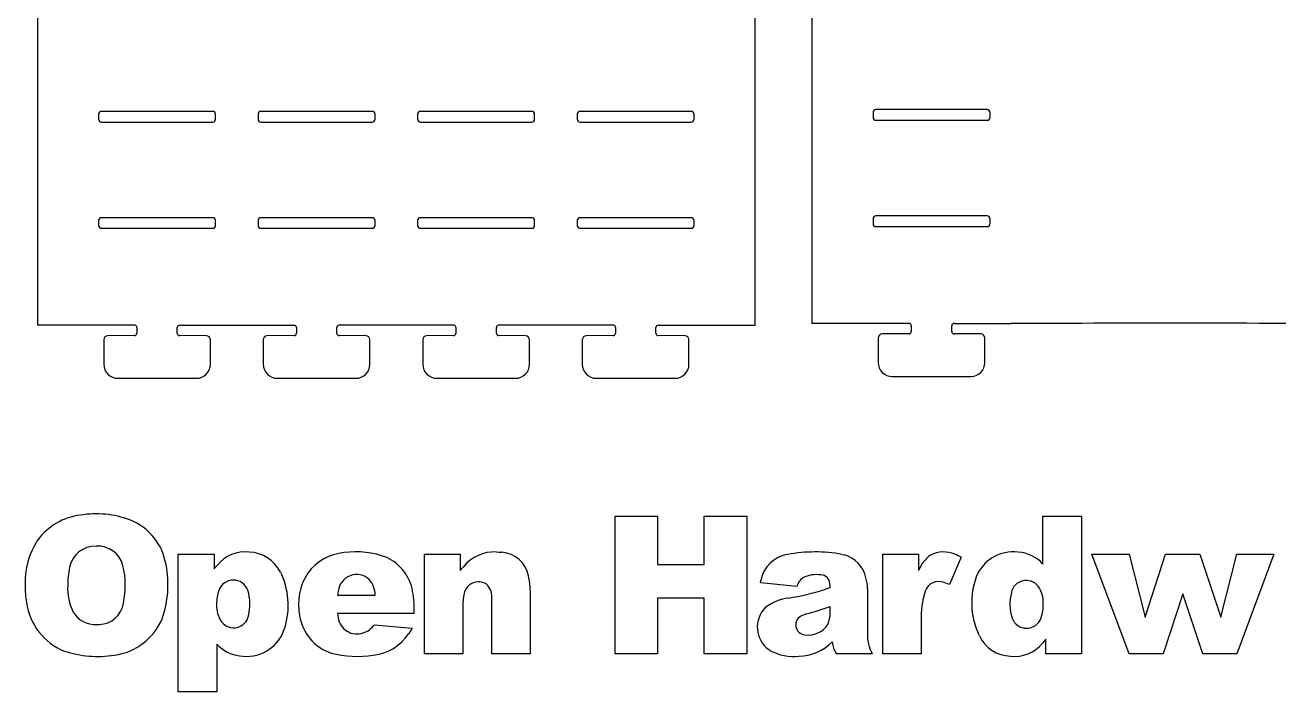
# Model space of a CAD drawing. Extents: x -9.5 to 58.6, y 17.9 to 45.8.
# Drawn here: x 15.58 to 27.37, y 17.95 to 24.22 of the extents above; entities that cross this region are included whole.
import ezdxf

# ---------------------------------------------------------------- set-up
doc = ezdxf.new("R2010")
doc.units = 0
doc.linetypes.add('0', pattern=[0])
doc.layers.add('1', color=7, linetype='0')

msp = doc.modelspace()

# ---------------------------------------------------------------- linework, layer by layer
at = {"layer": '1'}
for p, q in [((15.700014, 24.360878), (15.700114, 21.39917)), ((22.449913, 21.39917), (22.450014, 24.360878)), ((22.981613, 24.377268), (22.981712, 21.41556)), ((16.274944, 23.382744), (16.274944, 23.338036)), ((17.347305, 23.410393), (16.302589, 23.410385)), ((17.374947, 23.338036), (17.374947, 23.382744)), ((17.774944, 23.382744), (17.774944, 23.338036)), ((18.847305, 23.410393), (17.802589, 23.410385)), ((18.874947, 23.338036), (18.874947, 23.382744)), ((19.274944, 23.382744), (19.274944, 23.338036)), ((20.347305, 23.410393), (19.302589, 23.410385)), ((20.374947, 23.338036), (20.374947, 23.382744)), ((20.774944, 23.382744), (20.774944, 23.338036)), ((21.847305, 23.410393), (20.802589, 23.410385)), ((21.874947, 23.338036), (21.874947, 23.382744)), ((23.556543, 23.399134), (23.556543, 23.354425)), ((24.628904, 23.426783), (23.584188, 23.426775)), ((24.656546, 23.354425), (24.656546, 23.399134)), ((16.302589, 23.310394), (17.347305, 23.310394)), ((17.802589, 23.310394), (18.847305, 23.310394)), ((19.302589, 23.310394), (20.347305, 23.310394)), ((20.802589, 23.310394), (21.847305, 23.310394)), ((23.584188, 23.326784), (24.628904, 23.326784)), ((17.347305, 22.410393), (16.302589, 22.410385)), ((18.847305, 22.410393), (17.802589, 22.410385)), ((20.347305, 22.410393), (19.302589, 22.410385)), ((21.847305, 22.410393), (20.802589, 22.410385)), ((23.556543, 22.399134), (23.556543, 22.354425)), ((24.628904, 22.426783), (23.584188, 22.426775)), ((24.656546, 22.354425), (24.656546, 22.399134)), ((16.274944, 22.382744), (16.274944, 22.338036)), ((16.302589, 22.310394), (17.347305, 22.310394)), ((17.374947, 22.338036), (17.374947, 22.382744)), ((17.774944, 22.382744), (17.774944, 22.338036)), ((17.802589, 22.310394), (18.847305, 22.310394)), ((18.874947, 22.338036), (18.874947, 22.382744)), ((19.274944, 22.382744), (19.274944, 22.338036)), ((19.302589, 22.310394), (20.347305, 22.310394)), ((20.374947, 22.338036), (20.374947, 22.382744)), ((20.774944, 22.382744), (20.774944, 22.338036)), ((20.802589, 22.310394), (21.847305, 22.310394)), ((21.874947, 22.338036), (21.874947, 22.382744)), ((23.584188, 22.326784), (24.628904, 22.326784)), ((16.635029, 21.37767), (16.635029, 21.322395)), ((17.01503, 21.322395), (17.01503, 21.37767)), ((17.036465, 21.39917), (17.575115, 21.39917)), ((17.575115, 21.39917), (18.113594, 21.39917)), ((18.135029, 21.37767), (18.135029, 21.322395)), ((18.51503, 21.322395), (18.51503, 21.37767)), ((19.635029, 21.37767), (19.635029, 21.322395)), ((20.01503, 21.322395), (20.01503, 21.37767)), ((21.135029, 21.37767), (21.135029, 21.322395)), ((21.51503, 21.322395), (21.51503, 21.37767)), ((21.536465, 21.39917), (22.074913, 21.39917)), ((22.074913, 21.39917), (22.449913, 21.39917)), ((23.916628, 21.39406), (23.916628, 21.338785)), ((24.296629, 21.338785), (24.296629, 21.39406)), ((24.318064, 21.41556), (24.856546, 21.41556)), ((16.323589, 21.263798), (16.323586, 21.032185)), ((16.613598, 21.300896), (16.359898, 21.300106)), ((17.290161, 21.300106), (17.036465, 21.300896)), ((17.326473, 21.032185), (17.326469, 21.263798)), ((17.823589, 21.263798), (17.823586, 21.032185)), ((18.113598, 21.300896), (17.859898, 21.300106)), ((18.790161, 21.300106), (18.536465, 21.300896)), ((18.826473, 21.032185), (18.826469, 21.263798)), ((19.323589, 21.263798), (19.323586, 21.032185)), ((19.613598, 21.300896), (19.359898, 21.300106)), ((20.290161, 21.300106), (20.036465, 21.300896)), ((20.326473, 21.032185), (20.326469, 21.263798)), ((20.823589, 21.263798), (20.823586, 21.032185)), ((21.113598, 21.300896), (20.859898, 21.300106)), ((21.790161, 21.300106), (21.536465, 21.300896)), ((21.826473, 21.032185), (21.826469, 21.263798)), ((23.605188, 21.280188), (23.605185, 21.048574)), ((23.895197, 21.317286), (23.641497, 21.316496)), ((24.57176, 21.316496), (24.318064, 21.317286)), ((24.608072, 21.048574), (24.608068, 21.280188)), ((16.4566, 20.89917), (17.193459, 20.89917)), ((17.9566, 20.89917), (18.693459, 20.89917)), ((19.4566, 20.89917), (20.193459, 20.89917)), ((20.9566, 20.89917), (21.693459, 20.89917)), ((23.738199, 20.91556), (24.475058, 20.91556)), ((21.131329, 19.601137), (21.531593, 19.601137)), ((21.131329, 18.305796), (21.131329, 19.601137)), ((21.531593, 19.601137), (21.531593, 19.147858)), ((21.968971, 19.147858), (21.968971, 19.601137)), ((21.968971, 19.601137), (22.371006, 19.601137)), ((22.371006, 19.601137), (22.371006, 18.305796)), ((25.154179, 19.152275), (25.154179, 19.601137)), ((25.154179, 19.601137), (25.517338, 19.601137)), ((25.517338, 19.601137), (25.517338, 18.305796)), ((17.024975, 17.948826), (17.024975, 19.244167)), ((17.024975, 19.244167), (17.361622, 19.244167)), ((17.361622, 19.244167), (17.361622, 19.105444)), ((19.340778, 19.244167), (19.675659, 19.244167)), ((19.340778, 18.305796), (19.340778, 19.244167)), ((19.675659, 19.244167), (19.675659, 19.091307)), ((20.014957, 19.265375), (20.041573, 19.264641)), ((20.041573, 19.264641), (20.067112, 19.262438)), ((23.263569, 19.24275), (23.284153, 19.237268)), ((23.647701, 19.244167), (23.984348, 19.244167)), ((23.647701, 18.305796), (23.647701, 19.244167)), ((23.984348, 19.244167), (23.984348, 19.090424)), ((24.386383, 19.215893), (24.275051, 18.959652)), ((25.615368, 19.244167), (25.963501, 19.244167)), ((25.963501, 18.305796), (25.615368, 19.244167)), ((25.963501, 19.244167), (26.114597, 18.653046)), ((26.114597, 18.653046), (26.30545, 19.244167)), ((26.30545, 19.244167), (26.629726, 19.244167)), ((26.629726, 19.244167), (26.827652, 18.653046)), ((26.827652, 18.653046), (26.978745, 19.244167)), ((26.978745, 19.244167), (27.324226, 19.244167)), ((27.324226, 19.244167), (26.978745, 18.305796)), ((17.361622, 19.105444), (17.376995, 19.124184)), ((17.376995, 19.124184), (17.392078, 19.141529)), ((19.675659, 19.091307), (19.690693, 19.109505)), ((19.690693, 19.109505), (19.705769, 19.126633)), ((21.531593, 19.147858), (21.968971, 19.147858)), ((17.984192, 19.075422), (17.996983, 19.051252)), ((22.497311, 18.97644), (22.502441, 18.998369)), ((18.5252, 18.878374), (18.522617, 18.85804)), ((18.52853, 18.897413), (18.5252, 18.878374)), ((20.33305, 18.902218), (20.33305, 18.305796)), ((22.841026, 18.940212), (22.497311, 18.97644)), ((23.152378, 18.950382), (23.150696, 18.966883)), ((23.152935, 18.932261), (23.152378, 18.950382)), ((23.504604, 18.919889), (23.504604, 18.505487)), ((24.24086, 18.972635), (24.225388, 18.977503)), ((24.257416, 18.966684), (24.24086, 18.972635)), ((24.275051, 18.959652), (24.257416, 18.966684)), ((26.468914, 18.870409), (26.28513, 18.305796)), ((26.658886, 18.305796), (26.468914, 18.870409)), ((18.522617, 18.85804), (18.876938, 18.85804)), ((19.700397, 18.756426), (19.700397, 18.305796)), ((19.971661, 18.821812), (19.971149, 18.843094)), ((19.971661, 18.305796), (19.971661, 18.821812)), ((21.968971, 18.829763), (21.531593, 18.829763)), ((21.531593, 18.829763), (21.531593, 18.305796)), ((21.968971, 18.305796), (21.968971, 18.829763)), ((23.152935, 18.693691), (23.152935, 18.751123)), ((19.242744, 18.68574), (18.521736, 18.68574)), ((18.521736, 18.68574), (18.524593, 18.664782)), ((18.524593, 18.664782), (18.528309, 18.645205)), ((22.908844, 18.675356), (22.892761, 18.668192)), ((22.927441, 18.682549), (22.908844, 18.675356)), ((16.256298, 18.583242), (16.281517, 18.584084)), ((18.868103, 18.581474), (19.22242, 18.548784)), ((19.207363, 18.523741), (19.19175, 18.500019)), ((19.22242, 18.548784), (19.207363, 18.523741)), ((24.00909, 18.620354), (24.00909, 18.305796)), ((17.38813, 18.396805), (17.38813, 17.948826)), ((24.556854, 18.476727), (24.544285, 18.501011)), ((25.165134, 18.425592), (25.149879, 18.408083)), ((25.180687, 18.444519), (25.165134, 18.425592)), ((25.180687, 18.305796), (25.180687, 18.444519)), ((19.700397, 18.305796), (19.340778, 18.305796)), ((20.33305, 18.305796), (19.971661, 18.305796)), ((21.531593, 18.305796), (21.131329, 18.305796)), ((22.371006, 18.305796), (21.968971, 18.305796)), ((22.590393, 18.336641), (22.572563, 18.348852)), ((23.549667, 18.305796), (23.212135, 18.305796)), ((24.00909, 18.305796), (23.647701, 18.305796)), ((25.517338, 18.305796), (25.180687, 18.305796)), ((26.28513, 18.305796), (25.963501, 18.305796)), ((26.978745, 18.305796), (26.658886, 18.305796)), ((17.38813, 17.948826), (17.024975, 17.948826))]:
    msp.add_line(p, q, dxfattribs=at)
for centre, radius, start, end in [((16.302588, 23.382742), 0.027643, 89.996044, 179.996042), ((17.34729, 23.382736), 0.027657, 0.015806, 89.968386), ((17.802588, 23.382742), 0.027643, 89.996044, 179.996042), ((18.84729, 23.382736), 0.027657, 0.015806, 89.968386), ((19.302588, 23.382742), 0.027643, 89.996044, 179.996042), ((20.34729, 23.382736), 0.027657, 0.015806, 89.968386), ((20.802588, 23.382742), 0.027643, 89.996044, 179.996042), ((21.84729, 23.382736), 0.027657, 0.015806, 89.968386), ((23.584187, 23.399132), 0.027643, 89.996044, 179.996042), ((23.584187, 23.354427), 0.027643, -179.996042, -89.996044), ((24.628889, 23.399126), 0.027657, 0.015806, 89.968386), ((24.628908, 23.354422), 0.027637, -90.007906, 0.007908), ((16.302588, 23.338037), 0.027643, -179.996042, -89.996044), ((17.347309, 23.338032), 0.027637, -90.007906, 0.007908), ((17.802588, 23.338037), 0.027643, -179.996042, -89.996044), ((18.847309, 23.338032), 0.027637, -90.007906, 0.007908), ((19.302588, 23.338037), 0.027643, -179.996042, -89.996044), ((20.347309, 23.338032), 0.027637, -90.007906, 0.007908), ((20.802588, 23.338037), 0.027643, -179.996042, -89.996044), ((21.847309, 23.338032), 0.027637, -90.007906, 0.007908), ((16.302588, 22.382742), 0.027643, 89.996044, 179.996042), ((17.34729, 22.382736), 0.027657, 0.015806, 89.968386), ((17.802588, 22.382742), 0.027643, 89.996044, 179.996042), ((18.84729, 22.382736), 0.027657, 0.015806, 89.968386), ((19.302588, 22.382742), 0.027643, 89.996044, 179.996042), ((20.34729, 22.382736), 0.027657, 0.015806, 89.968386), ((20.802588, 22.382742), 0.027643, 89.996044, 179.996042), ((21.84729, 22.382736), 0.027657, 0.015806, 89.968386), ((23.584187, 22.399132), 0.027643, 89.996044, 179.996042), ((24.628889, 22.399126), 0.027657, 0.015806, 89.968386), ((16.302588, 22.338037), 0.027643, -179.996042, -89.996044), ((17.347309, 22.338032), 0.027637, -90.007906, 0.007908), ((17.802588, 22.338037), 0.027643, -179.996042, -89.996044), ((18.847309, 22.338032), 0.027637, -90.007906, 0.007908), ((19.302588, 22.338037), 0.027643, -179.996042, -89.996044), ((20.347309, 22.338032), 0.027637, -90.007906, 0.007908), ((20.802588, 22.338037), 0.027643, -179.996042, -89.996044), ((21.847309, 22.338032), 0.027637, -90.007906, 0.007908), ((23.584187, 22.354427), 0.027643, -179.996042, -89.996044), ((24.628908, 22.354422), 0.027637, -90.007906, 0.007908), ((15.887615, -213.388489), 234.787734, 89.821217, 90.045754), ((16.613529, 21.377672), 0.021499, -0.005083, 71.856002), ((17.036535, 21.377665), 0.021505, 90.188018, 179.98475), ((18.113537, 21.377678), 0.021492, -0.020339, 89.847453), ((18.536535, 21.377665), 0.021505, 90.188018, 179.98475), ((18.80579, -255.147705), 276.547006, 89.831261, 90.055797), ((19.613529, 21.377672), 0.021499, -0.005083, 71.856002), ((20.036535, 21.377665), 0.021505, 90.188018, 179.98475), ((20.30579, -255.147705), 276.547006, 89.831261, 90.055797), ((21.113529, 21.377672), 0.021499, -0.005083, 71.856002), ((21.536535, 21.377665), 0.021505, 90.188018, 179.98475), ((23.169212, -213.373062), 234.788697, 89.821217, 90.045753), ((23.89513, 21.338783), 0.021498, -89.822077, 0.005083), ((23.895128, 21.394062), 0.021499, -0.005083, 71.856002), ((24.318134, 21.394054), 0.021505, 90.188018, 179.98475), ((24.318127, 21.338783), 0.021498, 179.994912, -90.167751), ((26.35663, -883.244629), 904.661432, 89.870467, 90.095004), ((16.362494, 21.261202), 0.038991, 93.817428, 176.182564), ((16.613531, 21.322393), 0.021498, -89.822077, 0.005083), ((17.036528, 21.322393), 0.021498, 179.994912, -90.167751), ((17.287565, 21.261202), 0.038991, 3.817431, 86.182567), ((17.862494, 21.261202), 0.038991, 93.817428, 176.182564), ((18.113531, 21.322393), 0.021498, -89.822077, 0.005083), ((18.536528, 21.322393), 0.021498, 179.994912, -90.167751), ((18.787565, 21.261202), 0.038991, 3.817431, 86.182567), ((19.362494, 21.261202), 0.038991, 93.817428, 176.182564), ((19.613531, 21.322393), 0.021498, -89.822077, 0.005083), ((20.036528, 21.322393), 0.021498, 179.994912, -90.167751), ((20.287565, 21.261202), 0.038991, 3.817431, 86.182567), ((20.862494, 21.261202), 0.038991, 93.817428, 176.182564), ((21.113531, 21.322393), 0.021498, -89.822077, 0.005083), ((21.536528, 21.322393), 0.021498, 179.994912, -90.167751), ((21.787565, 21.261202), 0.038991, 3.817431, 86.182567), ((23.644093, 21.277592), 0.038991, 93.817428, 176.182564), ((24.569164, 21.277592), 0.038991, 3.817431, 86.182567), ((16.456608, 21.032192), 0.133022, -179.996709, -90.003284), ((17.193451, 21.032192), 0.133022, -89.996711, -0.003286), ((17.956608, 21.032192), 0.133022, -179.996709, -90.003284), ((18.693451, 21.032192), 0.133022, -89.996711, -0.003286), ((19.456608, 21.032192), 0.133022, -179.996709, -90.003284), ((20.193451, 21.032192), 0.133022, -89.996711, -0.003286), ((20.956608, 21.032192), 0.133022, -179.996709, -90.003284), ((21.693451, 21.032192), 0.133022, -89.996711, -0.003286), ((23.738207, 21.048582), 0.133022, -179.996709, -90.003284), ((24.47505, 21.048582), 0.133022, -89.996711, -0.003286), ((16.173557, 19.033283), 0.582992, 96.79304, 144.079624), ((16.252428, 18.686703), 0.937212, 70.160875, 99.07532), ((16.362652, 19.053955), 0.554745, 9.455586, 67.995927), ((16.306551, 18.980844), 0.722334, 146.90104, -177.757735), ((16.244413, 19.074953), 0.245345, 88.049102, 169.257182), ((16.266785, 19.073967), 0.246588, 15.220835, 93.259133), ((17.655577, 18.926241), 0.340265, 83.810897, 140.749864), ((17.679409, 18.924791), 0.339974, 26.299678, 87.833585), ((18.626289, 18.784931), 0.476024, 95.024012, 143.642424), ((18.695904, 18.450827), 0.815927, 69.312555, 97.840216), ((19.997435, 18.890539), 0.375246, 87.323486, 141.011028), ((20.048176, 18.987873), 0.275217, 10.92866, 86.054675), ((22.803522, 18.939243), 0.306831, 99.268273, 168.889694), ((23.010687, 17.858486), 1.407173, 79.647174, 100.506014), ((23.218073, 18.968157), 0.277106, 11.419605, 76.204027), ((24.293215, 18.967682), 0.332361, 125.98359, 158.327419), ((24.218515, 19.003513), 0.26245, 66.058183, 117.351097), ((24.147099, 18.763971), 0.511361, 62.099561, 69.638829), ((24.874561, 18.892361), 0.374173, 82.828612, 158.366281), ((24.897228, 18.914022), 0.35041, 42.837668, 86.065454), ((16.671186, 18.962687), 0.686254, 166.689145, -179.0088), ((15.729512, 18.9522), 0.79733, -12.143037, 13.527581), ((15.963656, 18.960007), 0.964134, -19.54799, 11.067686), ((18.806892, 18.826735), 0.426034, 9.150681, 65.41419), ((17.542526, 18.856678), 0.144552, 19.68037, 160.937718), ((17.344999, 18.762283), 0.713152, -19.940295, 23.903659), ((18.690376, 18.772366), 0.535811, 146.624278, -168.557904), ((18.702377, 18.878761), 0.174844, 47.352787, 173.876191), ((18.629736, 18.850363), 0.247321, 1.7788, 39.406428), ((19.847385, 18.847275), 0.137172, 58.955767, 168.548038), ((19.757809, 18.910778), 0.575305, -0.852557, 12.98539), ((22.986223, 18.90308), 0.14987, 126.682347, 165.654787), ((23.022493, 18.768257), 0.284353, 81.357302, 116.257393), ((23.066183, 18.964849), 0.084537, 1.378174, 90.65025), ((23.121582, 18.917152), 0.383032, 0.409424, 16.045331), ((24.175011, 18.852705), 0.134582, 68.017643, 161.021429), ((25.197405, 18.787594), 0.713229, 160.104649, -156.30858), ((24.996943, 18.855143), 0.142828, 37.667958, 168.209578), ((16.529764, 18.946669), 0.945013, 179.641387, -170.404574), ((16.487221, 18.92218), 0.503002, 176.736479, -153.861686), ((17.743065, 18.784191), 0.357782, 160.454575, -178.100388), ((17.245876, 18.773333), 0.45245, -13.845151, 16.965991), ((18.314167, 18.722879), 0.92932, -2.290413, 10.641297), ((20.148968, 18.768473), 0.448732, 166.331502, -178.461628), ((19.828369, 18.853292), 0.143144, -4.085617, 51.168259), ((22.383654, 21.171576), 2.369764, -80.781947, -72.314594), ((22.638372, 20.233765), 1.399531, -70.585982, -68.42814), ((24.740658, 18.658707), 0.732572, 161.060845, -176.998968), ((25.300097, 18.775686), 0.456096, 166.219856, -163.19447), ((24.903906, 18.794807), 0.253506, -3.884473, 35.612144), ((16.168669, 18.867802), 0.57609, -172.152546, -112.006105), ((16.276991, 18.818539), 0.234499, -88.894044, -8.351416), ((17.638239, 18.754721), 0.253373, 176.014465, -144.364697), ((22.824139, 18.373228), 0.463203, 97.5508, 127.20534), ((21.874136, 22.551157), 4.009437, -74.769287, -71.400723), ((24.795675, 18.765612), 0.361355, -19.449311, 1.906543), ((16.24367, 18.825598), 0.242684, -148.995, -87.01715), ((16.352968, 18.853451), 0.562401, -82.654401, -22.590254), ((17.545225, 18.695072), 0.143138, -142.077202, -12.102489), ((18.60486, 18.735651), 0.445117, -171.006972, -108.7528), ((18.703758, 18.671467), 0.177404, -171.486835, -70.321933), ((22.730949, 18.55802), 0.262369, 135.426182, -127.133805), ((22.922993, 18.579702), 0.093511, 108.862165, -94.518094), ((22.921158, 18.682964), 0.232026, -25.092125, 2.649827), ((24.999685, 18.692495), 0.144643, -160.334025, -19.04755), ((17.666222, 18.659288), 0.376277, -99.857618, -21.879017), ((18.709696, 18.686998), 0.190337, -73.581005, -33.669843), ((22.948503, 18.700325), 0.216355, -98.740437, -32.346177), ((17.647335, 18.643475), 0.357817, -136.419441, -97.310713), ((18.816109, 18.737846), 0.444599, -84.557638, -32.338887), ((22.855013, 18.729759), 0.443646, -89.318389, -44.164423), ((23.424299, 18.441612), 0.251912, -175.229472, -147.374687), ((23.868341, 18.482639), 0.364454, 176.405686, -150.972536), ((24.860409, 18.621653), 0.336376, -154.478782, -91.852154), ((24.887695, 18.621105), 0.337815, -96.485767, -39.093544), ((16.266441, 19.278276), 0.995301, -108.367899, -80.840696), ((18.706474, 19.278728), 0.995123, -104.235736, -81.225498), ((22.807322, 18.749561), 0.466434, -117.715292, -83.479338)]:
    msp.add_arc(centre, radius, start, end, dxfattribs=at)

doc.saveas('drawing.dxf')
